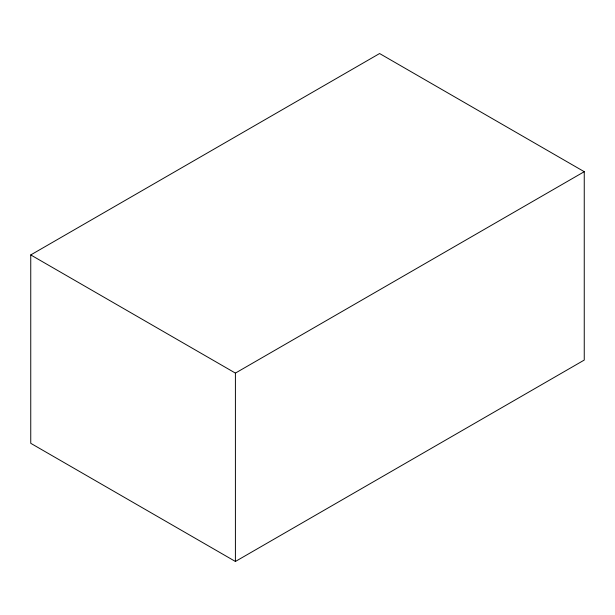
<?xml version="1.0" encoding="UTF-8"?>
<svg xmlns="http://www.w3.org/2000/svg" width="615" height="615" viewBox="0 0 615 615"><rect width="100%" height="100%" fill="white"/><g stroke="black" fill="none" stroke-linecap="round" stroke-linejoin="round"><path stroke-width="0.92" d="M30.75 254.933L379.593 53.536L584.25 171.693L584.25 360.067L235.407 561.464L30.75 443.307L30.75 254.933L235.407 373.097L584.25 171.693M235.407 373.097L235.407 561.464"/></g></svg>
